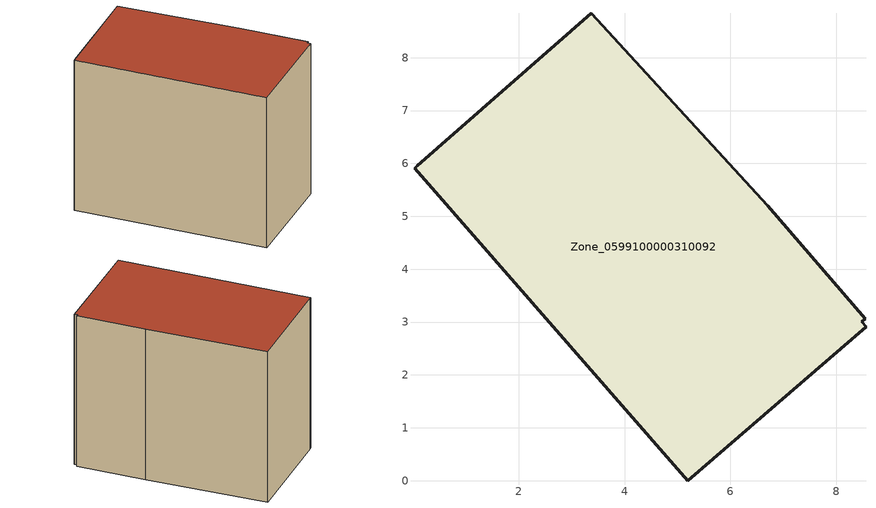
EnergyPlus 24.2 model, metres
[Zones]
Zone_0599100000310092
 floor ground (C_G): 8.48,3.01 8.56,2.91 5.19,0 0.03,5.91 0.07,5.95 3.37,8.84 6.71,5.2 8.55,3.06 z0
 wall outside (C_F): 3.37,8.84 0.07,5.95 0.03,5.91 5.19,0 8.56,2.91 8.48,3.01 8.55,3.06 6.71,5.2 3.37,8.84 z0:6.56
 roof outside (C_R): 8.56,2.91 8.48,3.01 8.55,3.06 6.71,5.2 3.37,8.84 0.07,5.95 0.03,5.91 5.19,0 z6.56
[BUILDING]
Pand.0599100000310092: North Axis=0; Terrain=City; Loads Convergence Tolerance Value=0.04; Temperature Convergence Tolerance Value=0.4; Solar Distribution=FullExterior; Maximum Number of Warmup Days=25; Minimum Number of Warmup Days=1
[Site:Location]
Rotterdam.The.Hague.AP_ZH_NLD Design_Conditions: Latitude=51.96; Longitude=4.45; Time Zone=1; Elevation=-4.5
[SITE:GROUNDTEMPERATURE:BUILDINGSURFACE]
18, 18, 18, 18, 18, 18, 18, 18, 18, 18, 18, 18
[MATERIAL] Thermal Absorptance=0.9; Solar Absorptance=0.7; Visible Absorptance=0.7
Name | Roughness | Thickness | Conductivity | Density | Specific Heat
G.TI.1946 | MediumSmooth | 0.15 | 1 | 540 | 1210
F.TI.1946 | Rough | 0.3 | 0.857143 | 1920 | 840
R.TI.1946 | MediumRough | 0.2 | 0.1 | 1500 | 1000
[CONSTRUCTION]
C_G: G.TI.1946
C_F: F.TI.1946
C_R: R.TI.1946
[ZONE]
Zone_0599100000310092: Type=1; Multiplier=1; Ceiling Height=Autocalculate; Volume=Autocalculate; Floor Area=autocalculate; Part of Total Floor Area=Yes
[ZONEINFILTRATION:DESIGNFLOWRATE]
Infil_Zone_0599100000310092: Zone or ZoneList or Space or SpaceList=Zone_0599100000310092; Schedule=AlwaysOn; Design Flow Rate Calculation Method=Flow/Area; Flow Rate per Floor Area=0.003; Constant Term Coefficient=1; Temperature Term Coefficient=0; Velocity Term Coefficient=0; Velocity Squared Term Coefficient=0
[HVACTEMPLATE:ZONE:IDEALLOADSAIRSYSTEM]
Zone_0599100000310092: Maximum Heating Supply Air Temperature=50; Minimum Cooling Supply Air Temperature=13; Maximum Heating Supply Air Humidity Ratio=0.0156; Minimum Cooling Supply Air Humidity Ratio=0.0077; Heating Limit=NoLimit; Cooling Limit=NoLimit; Dehumidification Control Type=ConstantSensibleHeatRatio; Cooling Sensible Heat Ratio=0.7; Dehumidification Setpoint=60; Humidification Control Type=None; Humidification Setpoint=30; Outdoor Air Method=None; Outdoor Air Flow Rate per Person=0.00944; Outdoor Air Flow Rate per Zone Floor Area=0; Outdoor Air Flow Rate per Zone=0; Demand Controlled Ventilation Type=None; Outdoor Air Economizer Type=NoEconomizer; Heat Recovery Type=None; Sensible Heat Recovery Effectiveness=0.7; Latent Heat Recovery Effectiveness=0.65
[ZONECONTROL:THERMOSTAT]
ThermostatControl_Zone_0599100000310092: Zone or ZoneList=Zone_0599100000310092; Control Type Schedule=DualSetpointControlType; Control 1=Thermostat_Zone_0599100000310092; Temperature Difference Between Cutout And Setpoint=0
[THERMOSTATSETPOINT:DUALSETPOINT]
Thermostat_Zone_0599100000310092: Heating Setpoint Temperature Schedule=HeatingSetpoint_Zone_0599100000310092; Cooling Setpoint Temperature Schedule=CoolingSetpoint_Zone_0599100000310092
[SCHEDULE:COMPACT]
HeatingSetpoint_Zone_0599100000310092: Through: 12/31, For: AllDays, Until: 24:00, 21
CoolingSetpoint_Zone_0599100000310092: Through: 12/31, For: AllDays, Until: 24:00, 24
DualSetpointControlType: Through: 12/31, For: AllDays, Until: 24:00, 4
AlwaysOn: Through: 12/31, For: AllDays, Until: 24:00, 1
